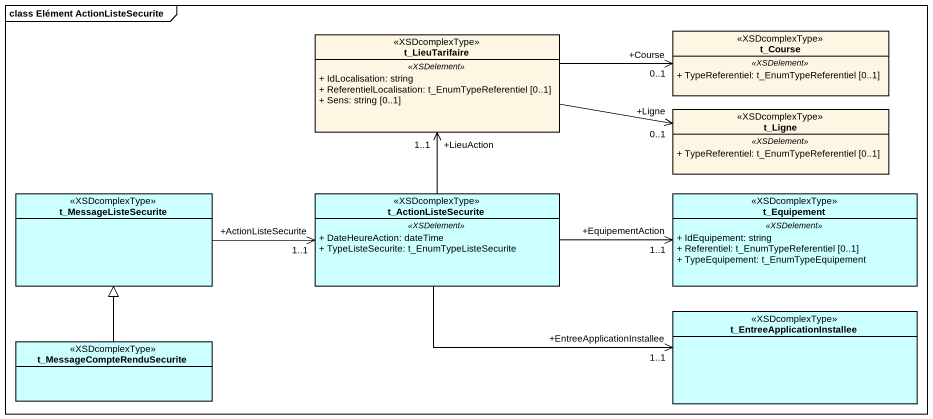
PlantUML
@startuml
mainframe class Elément ActionListeSecurite
hide circle
hide empty members
skinparam classAttributeIconSize 0
class t_LieuTarifaire <<XSDcomplexType>> {
  .. <<XSDelement>> ..
  + IdLocalisation: string
  + ReferentielLocalisation: t_EnumTypeReferentiel [0..1]
  + Sens: string [0..1]
}
class t_Course <<XSDcomplexType>> {
  .. <<XSDelement>> ..
  + TypeReferentiel: t_EnumTypeReferentiel [0..1]
}
class t_Ligne <<XSDcomplexType>> {
  .. <<XSDelement>> ..
  + TypeReferentiel: t_EnumTypeReferentiel [0..1]
}
class t_MessageListeSecurite <<XSDcomplexType>> #CCFFFF
class t_ActionListeSecurite <<XSDcomplexType>> #CCFFFF {
  .. <<XSDelement>> ..
  + DateHeureAction: dateTime
  + TypeListeSecurite: t_EnumTypeListeSecurite
}
class t_Equipement <<XSDcomplexType>> #CCFFFF {
  .. <<XSDelement>> ..
  + IdEquipement: string
  + Referentiel: t_EnumTypeReferentiel [0..1]
  + TypeEquipement: t_EnumTypeEquipement
}
class t_EntreeApplicationInstallee <<XSDcomplexType>> #CCFFFF
class t_MessageCompteRenduSecurite <<XSDcomplexType>> #CCFFFF
t_LieuTarifaire -right-> "+Course\n0..1" t_Course
t_LieuTarifaire -right-> "+Ligne\n0..1" t_Ligne
t_MessageListeSecurite -right-> "+ActionListeSecurite\n1..1" t_ActionListeSecurite
t_ActionListeSecurite -up-> "+LieuAction\n1..1" t_LieuTarifaire
t_ActionListeSecurite -right-> "+EquipementAction\n1..1" t_Equipement
t_ActionListeSecurite -right-> "+EntreeApplicationInstallee\n1..1" t_EntreeApplicationInstallee
t_MessageCompteRenduSecurite -up-|> t_MessageListeSecurite
@enduml
